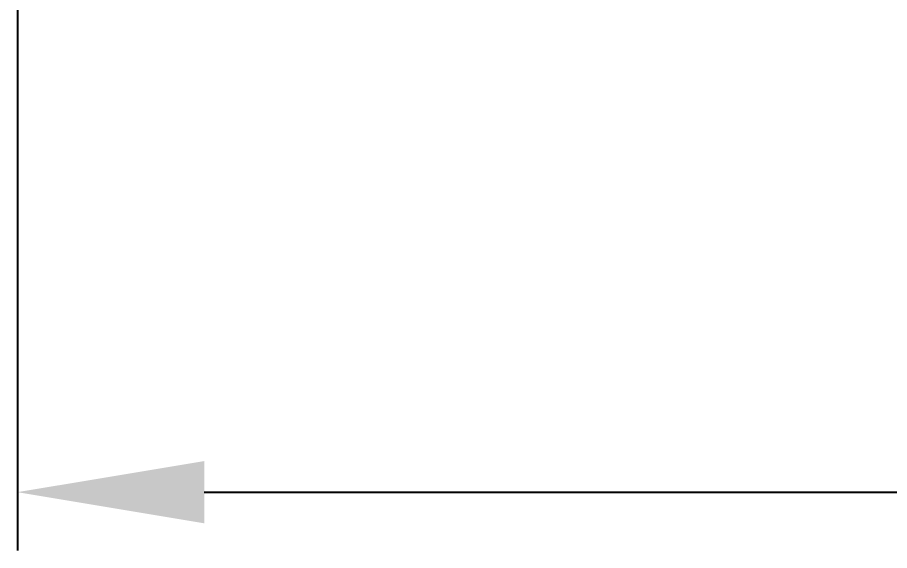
# Model space of a CAD drawing. Header units: millimetres. Extents: x 4625 to 5171, y -2661 to -1889.
# Drawn here: x 4952.76 to 4971.44, y -2138.19 to -2126.77 of the extents above; entities that cross this region are included whole.
import ezdxf

# ---------------------------------------------------------------- set-up
doc = ezdxf.new("R2010")
doc.units = ezdxf.units.MM
doc.header["$LTSCALE"] = 0.1
doc.layers.add('DIM', color=3, linetype='Continuous')
doc.styles.get("Standard").update_dxf_attribs({"font": 'arial.ttf'})
doc.dimstyles.new('ISO-25', dxfattribs={"dimtxt": 2.5, "dimasz": 2.5, "dimexe": 1.25, "dimexo": 0.625, "dimtad": 1, "dimlfac": 5, "dimtxsty": 'Standard', "dimcen": 2.5, "dimadec": 0, "dimazin": 0, "dimtfac": 1, "dimtmove": 0, "dimatfit": 3, "dimfxl": 0, "dimarcsym": 0})

# ---------------------------------------------------------------- blocks, each defined once
blk = doc.blocks.new('*D5')
at = {"layer": 'Defpoints', "color": 0}
for p in [(4952.761, -2117.08), (5002.107, -2117.079), (5002.107, -2136.937)]:
    blk.add_point(p, dxfattribs=at)
at = {"layer": 'DIM', "color": 0, "lineweight": -2}
for p, q in [((4952.761, -2117.705), (4952.761, -2138.187)), ((5002.107, -2117.704), (5002.107, -2138.187)), ((4956.761, -2136.937), (4998.107, -2136.937))]:
    blk.add_line(p, q, dxfattribs=at)
at = {"layer": 'DIM', "color": 0}
for points in [[(4956.761, -2136.271), (4956.761, -2137.604), (4952.761, -2136.937)], [(4998.107, -2136.271), (4998.107, -2137.604), (5002.107, -2136.937)]]:
    blk.add_solid(points, dxfattribs=at)
at = {"layer": 'DIM', "color": 0, "insert": (4977.434, -2134.27), "char_height": 4, "attachment_point": 5}
blk.add_mtext('197', dxfattribs=at)

msp = doc.modelspace()

# ---------------------------------------------------------------- dimensions: what is measured, and where the dimension line sits
at = {"layer": 'DIM'}
dim = msp.add_linear_dim(base=(5002.1073, -2136.9375), p1=(4952.7608, -2117.08), p2=(5002.1073, -2117.079), text='197', dimstyle='ISO-25', override={"dimtxt": 4, "dimasz": 4, "dimlfac": 4, "dimadec": 1, "dimfxl": 1.25}, dxfattribs=at)
dim.commit()
dim.dimension.update_dxf_attribs({"geometry": '*D5', "text_midpoint": (4977.4341, -2134.2702)})

doc.saveas('drawing.dxf')
